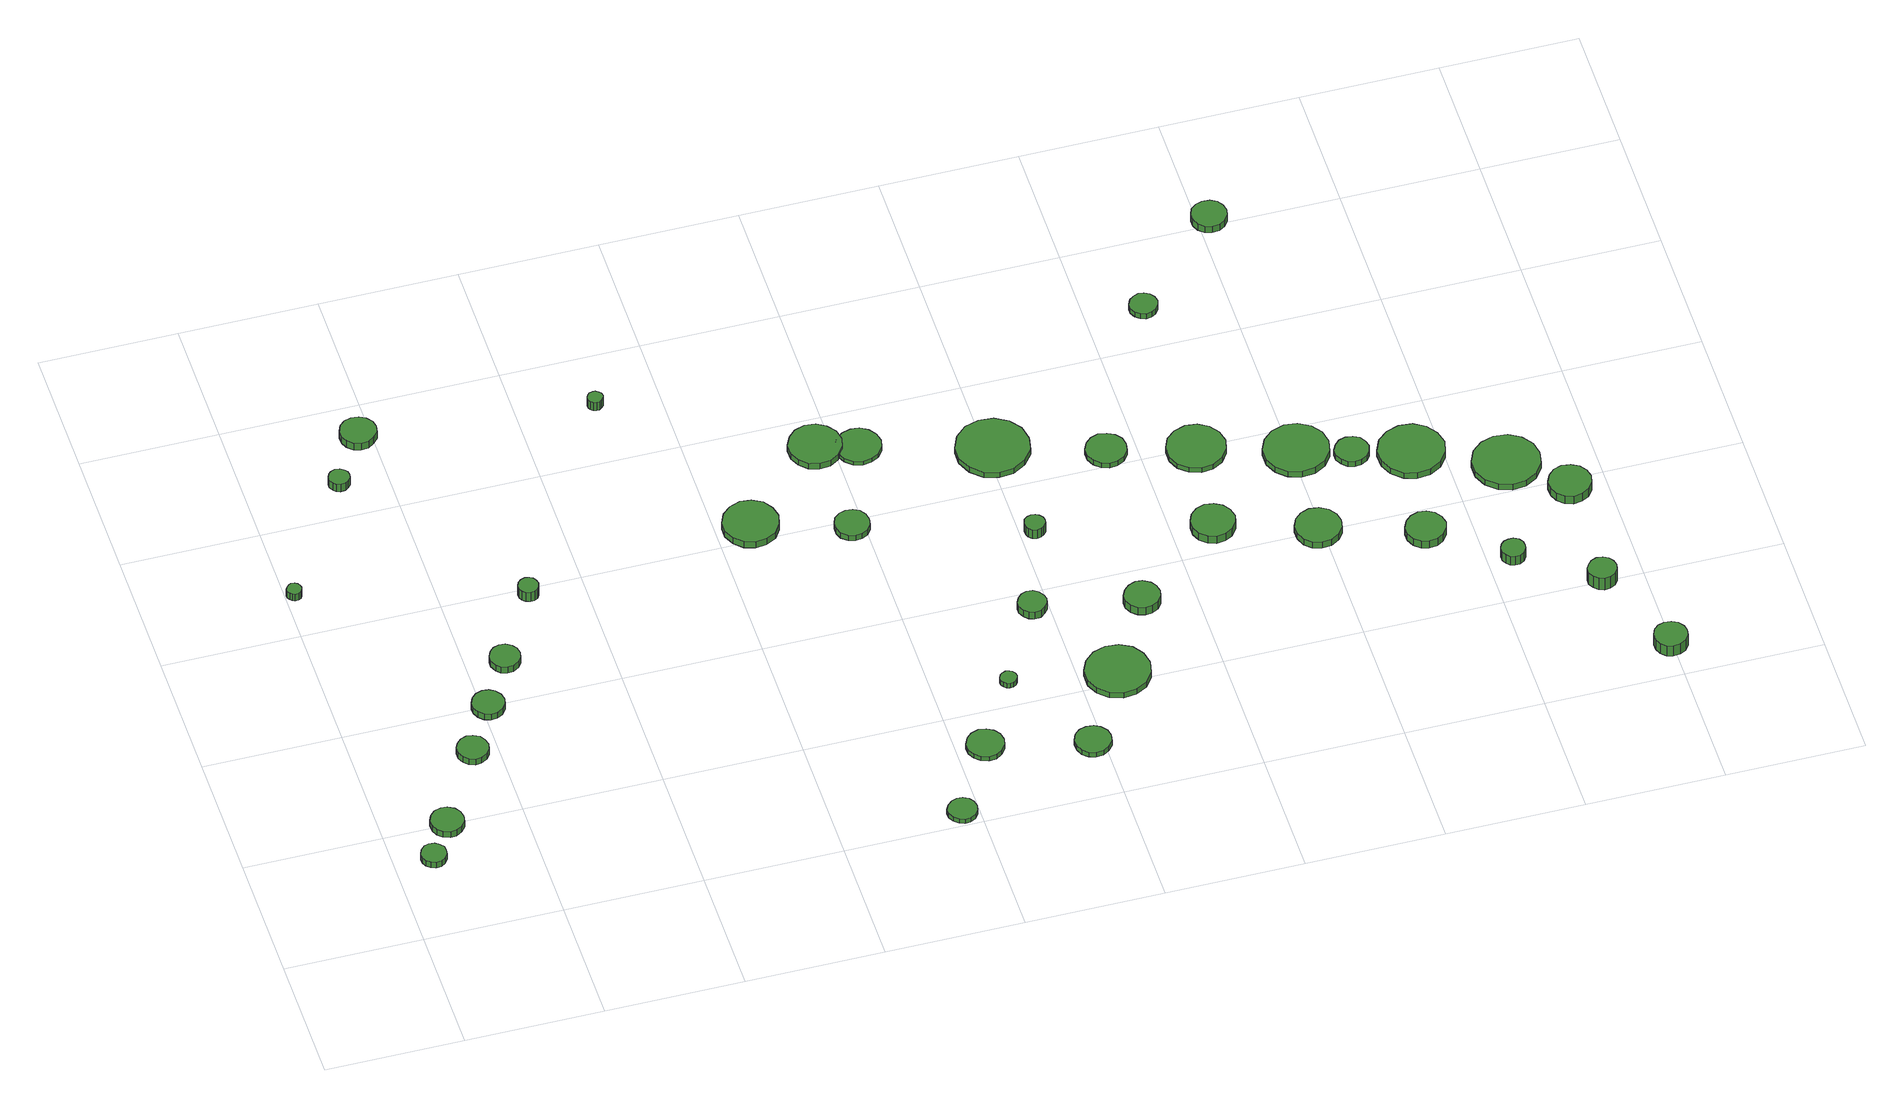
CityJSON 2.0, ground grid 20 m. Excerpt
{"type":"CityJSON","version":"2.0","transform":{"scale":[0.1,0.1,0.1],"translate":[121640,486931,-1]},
"CityObjects":{
"tree1":{"type":"SolitaryVegetationObject","attributes":{"function":"something"},"geometry":[{"type":"MultiSurface","lod":"1","boundaries":[[[0,1,2,3,4,5,6,7,8,9,10,11,12,13,14]],[[15,16,17,18,19,20,21,22,23,24,25,26,27,28,29]],[[0,29,28,1]],[[1,28,27,2]],[[2,27,26,3]],[[3,26,25,4]],[[4,25,24,5]],[[5,24,23,6]],[[6,23,22,7]],[[7,22,21,8]],[[8,21,20,9]],[[9,20,19,10]],[[10,19,18,11]],[[11,18,17,12]],[[12,17,16,13]],[[13,16,15,14]],[[14,15,29,0]]]}]},
"tree2":{"type":"SolitaryVegetationObject","attributes":{"function":"something"},"geometry":[{"type":"MultiSurface","lod":"1","boundaries":[[[30,31,32,33,34,35,36,37,38,39,40,41,42,43,44]],[[45,46,47,48,49,50,51,52,53,54,55,56,57,58,59]],[[30,59,58,31]],[[31,58,57,32]],[[32,57,56,33]],[[33,56,55,34]],[[34,55,54,35]],[[35,54,53,36]],[[36,53,52,37]],[[37,52,51,38]],[[38,51,50,39]],[[39,50,49,40]],[[40,49,48,41]],[[41,48,47,42]],[[42,47,46,43]],[[43,46,45,44]],[[44,45,59,30]]]}]},
"tree3":{"type":"SolitaryVegetationObject","attributes":{"function":"something"},"geometry":[{"type":"MultiSurface","lod":"1","boundaries":[[[60,61,62,63,64,65,66,67,68,69,70,71,72,73,74]],[[75,76,77,78,79,80,81,82,83,84,85,86,87,88,89]],[[60,89,88,61]],[[61,88,87,62]],[[62,87,86,63]],[[63,86,85,64]],[[64,85,84,65]],[[65,84,83,66]],[[66,83,82,67]],[[67,82,81,68]],[[68,81,80,69]],[[69,80,79,70]],[[70,79,78,71]],[[71,78,77,72]],[[72,77,76,73]],[[73,76,75,74]],[[74,75,89,60]]]}]},
"tree4":{"type":"SolitaryVegetationObject","attributes":{"function":"something"},"geometry":[{"type":"MultiSurface","lod":"1","boundaries":[[[90,91,92,93,94,95,96,97,98,99,100,101,102,103,104]],[[105,106,107,108,109,110,111,112,113,114,115,116,117,118,119]],[[90,119,118,91]],[[91,118,117,92]],[[92,117,116,93]],[[93,116,115,94]],[[94,115,114,95]],[[95,114,113,96]],[[96,113,112,97]],[[97,112,111,98]],[[98,111,110,99]],[[99,110,109,100]],[[100,109,108,101]],[[101,108,107,102]],[[102,107,106,103]],[[103,106,105,104]],[[104,105,119,90]]]}]},
"tree5":{"type":"SolitaryVegetationObject","attributes":{"function":"something"},"geometry":[{"type":"MultiSurface","lod":"1","boundaries":[[[120,121,122,123,124,125,126,127,128,129,130,131,132,133,134]],[[135,136,137,138,139,140,141,142,143,144,145,146,147,148,149]],[[120,149,148,121]],[[121,148,147,122]],[[122,147,146,123]],[[123,146,145,124]],[[124,145,144,125]],[[125,144,143,126]],[[126,143,142,127]],[[127,142,141,128]],[[128,141,140,129]],[[129,140,139,130]],[[130,139,138,131]],[[131,138,137,132]],[[132,137,136,133]],[[133,136,135,134]],[[134,135,149,120]]]}]},
"tree6":{"type":"SolitaryVegetationObject","attributes":{"function":"something"},"geometry":[{"type":"MultiSurface","lod":"1","boundaries":[[[150,151,152,153,154,155,156,157,158,159,160,161,162,163,164]],[[165,166,167,168,169,170,171,172,173,174,175,176,177,178,179]],[[150,179,178,151]],[[151,178,177,152]],[[152,177,176,153]],[[153,176,175,154]],[[154,175,174,155]],[[155,174,173,156]],[[156,173,172,157]],[[157,172,171,158]],[[158,171,170,159]],[[159,170,169,160]],[[160,169,168,161]],[[161,168,167,162]],[[162,167,166,163]],[[163,166,165,164]],[[164,165,179,150]]]}]},
"tree7":{"type":"SolitaryVegetationObject","attributes":{"function":"something"},"geometry":[{"type":"MultiSurface","lod":"1","boundaries":[[[180,181,182,183,184,185,186,187,188,189,190,191,192,193,194]],[[195,196,197,198,199,200,201,202,203,204,205,206,207,208,209]],[[180,209,208,181]],[[181,208,207,182]],[[182,207,206,183]],[[183,206,205,184]],[[184,205,204,185]],[[185,204,203,186]],[[186,203,202,187]],[[187,202,201,188]],[[188,201,200,189]],[[189,200,199,190]],[[190,199,198,191]],[[191,198,197,192]],[[192,197,196,193]],[[193,196,195,194]],[[194,195,209,180]]]}]},
"tree8":{"type":"SolitaryVegetationObject","attributes":{"function":"something"},"geometry":[{"type":"MultiSurface","lod":"1","boundaries":[[[210,211,212,213,214,215,216,217,218,219,220,221,222,223,224]],[[225,226,227,228,229,230,231,232,233,234,235,236,237,238,239]],[[210,239,238,211]],[[211,238,237,212]],[[212,237,236,213]],[[213,236,235,214]],[[214,235,234,215]],[[215,234,233,216]],[[216,233,232,217]],[[217,232,231,218]],[[218,231,230,219]],[[219,230,229,220]],[[220,229,228,221]],[[221,228,227,222]],[[222,227,226,223]],[[223,226,225,224]],[[224,225,239,210]]]}]},
"tree9":{"type":"SolitaryVegetationObject","attributes":{"function":"something"},"geometry":[{"type":"MultiSurface","lod":"1","boundaries":[[[240,241,242,243,244,245,246,247,248,249,250,251,252,253,254]],[[255,256,257,258,259,260,261,262,263,264,265,266,267,268,269]],[[240,269,268,241]],[[241,268,267,242]],[[242,267,266,243]],[[243,266,265,244]],[[244,265,264,245]],[[245,264,263,246]],[[246,263,262,247]],[[247,262,261,248]],[[248,261,260,249]],[[249,260,259,250]],[[250,259,258,251]],[[251,258,257,252]],[[252,257,256,253]],[[253,256,255,254]],[[254,255,269,240]]]}]},
"tree10":{"type":"SolitaryVegetationObject","attributes":{"function":"something"},"geometry":[{"type":"MultiSurface","lod":"1","boundaries":[[[270,271,272,273,274,275,276,277,278,279,280,281,282,283,284]],[[285,286,287,288,289,290,291,292,293,294,295,296,297,298,299]],[[270,299,298,271]],[[271,298,297,272]],[[272,297,296,273]],[[273,296,295,274]],[[274,295,294,275]],[[275,294,293,276]],[[276,293,292,277]],[[277,292,291,278]],[[278,291,290,279]],[[279,290,289,280]],[[280,289,288,281]],[[281,288,287,282]],[[282,287,286,283]],[[283,286,285,284]],[[284,285,299,270]]]}]},
"tree11":{"type":"SolitaryVegetationObject","attributes":{"function":"something"},"geometry":[{"type":"MultiSurface","lod":"1","boundaries":[[[300,301,302,303,304,305,306,307,308,309,310,311,312,313,314]],[[315,316,317,318,319,320,321,322,323,324,325,326,327,328,329]],[[300,329,328,301]],[[301,328,327,302]],[[302,327,326,303]],[[303,326,325,304]],[[304,325,324,305]],[[305,324,323,306]],[[306,323,322,307]],[[307,322,321,308]],[[308,321,320,309]],[[309,320,319,310]],[[310,319,318,311]],[[311,318,317,312]],[[312,317,316,313]],[[313,316,315,314]],[[314,315,329,300]]]}]},
"tree12":{"type":"SolitaryVegetationObject","attributes":{"function":"something"},"geometry":[{"type":"MultiSurface","lod":"1","boundaries":[[[330,331,332,333,334,335,336,337,338,339,340,341,342,343,344]],[[345,346,347,348,349,350,351,352,353,354,355,356,357,358,359]],[[330,359,358,331]],[[331,358,357,332]],[[332,357,356,333]],[[333,356,355,334]],[[334,355,354,335]],[[335,354,353,336]],[[336,353,352,337]],[[337,352,351,338]],[[338,351,350,339]],[[339,350,349,340]],[[340,349,348,341]],[[341,348,347,342]],[[342,347,346,343]],[[343,346,345,344]],[[344,345,359,330]]]}]},
"tree13":{"type":"SolitaryVegetationObject","attributes":{"function":"something"},"geometry":[{"type":"MultiSurface","lod":"1","boundaries":[[[360,361,362,363,364,365,366,367,368,369,370,371,372,373,374]],[[375,376,377,378,379,380,381,382,383,384,385,386,387,388,389]],[[360,389,388,361]],[[361,388,387,362]],[[362,387,386,363]],[[363,386,385,364]],[[364,385,384,365]],[[365,384,383,366]],[[366,383,382,367]],[[367,382,381,368]],[[368,381,380,369]],[[369,380,379,370]],[[370,379,378,371]],[[371,378,377,372]],[[372,377,376,373]],[[373,376,375,374]],[[374,375,389,360]]]}]},
"tree14":{"type":"SolitaryVegetationObject","attributes":{"function":"something"},"geometry":[{"type":"MultiSurface","lod":"1","boundaries":[[[390,391,392,393,394,395,396,397,398,399,400,401,402,403,404]],[[405,406,407,408,409,410,411,412,413,414,415,416,417,418,419]],[[390,419,418,391]],[[391,418,417,392]],[[392,417,416,393]],[[393,416,415,394]],[[394,415,414,395]],[[395,414,413,396]],[[396,413,412,397]],[[397,412,411,398]],[[398,411,410,399]],[[399,410,409,400]],[[400,409,408,401]],[[401,408,407,402]],[[402,407,406,403]],[[403,406,405,404]],[[404,405,419,390]]]}]},
"tree15":{"type":"SolitaryVegetationObject","attributes":{"function":"something"},"geometry":[{"type":"MultiSurface","lod":"1","boundaries":[[[420,421,422,423,424,425,426,427,428,429,430,431,432,433,434]],[[435,436,437,438,439,440,441,442,443,444,445,446,447,448,449]],[[420,449,448,421]],[[421,448,447,422]],[[422,447,446,423]],[[423,446,445,424]],[[424,445,444,425]],[[425,444,443,426]],[[426,443,442,427]],[[427,442,441,428]],[[428,441,440,429]],[[429,440,439,430]],[[430,439,438,431]],[[431,438,437,432]],[[432,437,436,433]],[[433,436,435,434]],[[434,435,449,420]]]}]},
"tree16":{"type":"SolitaryVegetationObject","attributes":{"function":"something"},"geometry":[{"type":"MultiSurface","lod":"1","boundaries":[[[450,451,452,453,454,455,456,457,458,459,460,461,462,463,464]],[[465,466,467,468,469,470,471,472,473,474,475,476,477,478,479]],[[450,479,478,451]],[[451,478,477,452]],[[452,477,476,453]],[[453,476,475,454]],[[454,475,474,455]],[[455,474,473,456]],[[456,473,472,457]],[[457,472,471,458]],[[458,471,470,459]],[[459,470,469,460]],[[460,469,468,461]],[[461,468,467,462]],[[462,467,466,463]],[[463,466,465,464]],[[464,465,479,450]]]}]},
"tree17":{"type":"SolitaryVegetationObject","attributes":{"function":"something"},"geometry":[{"type":"MultiSurface","lod":"1","boundaries":[[[480,481,482,483,484,485,486,487,488,489,490,491,492,493,494]],[[495,496,497,498,499,500,501,502,503,504,505,506,507,508,509]],[[480,509,508,481]],[[481,508,507,482]],[[482,507,506,483]],[[483,506,505,484]],[[484,505,504,485]],[[485,504,503,486]],[[486,503,502,487]],[[487,502,501,488]],[[488,501,500,489]],[[489,500,499,490]],[[490,499,498,491]],[[491,498,497,492]],[[492,497,496,493]],[[493,496,495,494]],[[494,495,509,480]]]}]},
"tree18":{"type":"SolitaryVegetationObject","attributes":{"function":"something"},"geometry":[{"type":"MultiSurface","lod":"1","boundaries":[[[510,511,512,513,514,515,516,517,518,519,520,521,522,523,524]],[[525,526,527,528,529,530,531,532,533,534,535,536,537,538,539]],[[510,539,538,511]],[[511,538,537,512]],[[512,537,536,513]],[[513,536,535,514]],[[514,535,534,515]],[[515,534,533,516]],[[516,533,532,517]],[[517,532,531,518]],[[518,531,530,519]],[[519,530,529,520]],[[520,529,528,521]],[[521,528,527,522]],[[522,527,526,523]],[[523,526,525,524]],[[524,525,539,510]]]}]},
"tree19":{"type":"SolitaryVegetationObject","attributes":{"function":"something"},"geometry":[{"type":"MultiSurface","lod":"1","boundaries":[[[540,541,542,543,544,545,546,547,548,549,550,551,552,553,554]],[[555,556,557,558,559,560,561,562,563,564,565,566,567,568,569]],[[540,569,568,541]],[[541,568,567,542]],[[542,567,566,543]],[[543,566,565,544]],[[544,565,564,545]],[[545,564,563,546]],[[546,563,562,547]],[[547,562,561,548]],[[548,561,560,549]],[[549,560,559,550]],[[550,559,558,551]],[[551,558,557,552]],[[552,557,556,553]],[[553,556,555,554]],[[554,555,569,540]]]}]},
"tree20":{"type":"SolitaryVegetationObject","attributes":{"function":"something"},"geometry":[{"type":"MultiSurface","lod":"1","boundaries":[[[570,571,572,573,574,575,576,577,578,579,580,581,582,583,584]],[[585,586,587,588,589,590,591,592,593,594,595,596,597,598,599]],[[570,599,598,571]],[[571,598,597,572]],[[572,597,596,573]],[[573,596,595,574]],[[574,595,594,575]],[[575,594,593,576]],[[576,593,592,577]],[[577,592,591,578]],[[578,591,590,579]],[[579,590,589,580]],[[580,589,588,581]],[[581,588,587,582]],[[582,587,586,583]],[[583,586,585,584]],[[584,585,599,570]]]}]},
"tree21":{"type":"SolitaryVegetationObject","attributes":{"function":"something"},"geometry":[{"type":"MultiSurface","lod":"1","boundaries":[[[600,601,602,603,604,605,606,607,608,609,610,611,612,613,614]],[[615,616,617,618,619,620,621,622,623,624,625,626,627,628,629]],[[600,629,628,601]],[[601,628,627,602]],[[602,627,626,603]],[[603,626,625,604]],[[604,625,624,605]],[[605,624,623,606]],[[606,623,622,607]],[[607,622,621,608]],[[608,621,620,609]],[[609,620,619,610]],[[610,619,618,611]],[[611,618,617,612]],[[612,617,616,613]],[[613,616,615,614]],[[614,615,629,600]]]}]},
"tree22":{"type":"SolitaryVegetationObject","attributes":{"function":"something"},"geometry":[{"type":"MultiSurface","lod":"1","boundaries":[[[630,631,632,633,634,635,636,637,638,639,640,641,642,643,644]],[[645,646,647,648,649,650,651,652,653,654,655,656,657,658,659]],[[630,659,658,631]],[[631,658,657,632]],[[632,657,656,633]],[[633,656,655,634]],[[634,655,654,635]],[[635,654,653,636]],[[636,653,652,637]],[[637,652,651,638]],[[638,651,650,639]],[[639,650,649,640]],[[640,649,648,641]],[[641,648,647,642]],[[642,647,646,643]],[[643,646,645,644]],[[644,645,659,630]]]}]},
"tree23":{"type":"SolitaryVegetationObject","attributes":{"function":"something"},"geometry":[{"type":"MultiSurface","lod":"1","boundaries":[[[660,661,662,663,664,665,666,667,668,669,670,671,672,673,674]],[[675,676,677,678,679,680,681,682,683,684,685,686,687,688,689]],[[660,689,688,661]],[[661,688,687,662]],[[662,687,686,663]],[[663,686,685,664]],[[664,685,684,665]],[[665,684,683,666]],[[666,683,682,667]],[[667,682,681,668]],[[668,681,680,669]],[[669,680,679,670]],[[670,679,678,671]],[[671,678,677,672]],[[672,677,676,673]],[[673,676,675,674]],[[674,675,689,660]]]}]},
"tree24":{"type":"SolitaryVegetationObject","attributes":{"function":"something"},"geometry":[{"type":"MultiSurface","lod":"1","boundaries":[[[690,691,692,693,694,695,696,697,698,699,700,701,702,703,704]],[[705,706,707,708,709,710,711,712,713,714,715,716,717,718,719]],[[690,719,718,691]],[[691,718,717,692]],[[692,717,716,693]],[[693,716,715,694]],[[694,715,714,695]],[[695,714,713,696]],[[696,713,712,697]],[[697,712,711,698]],[[698,711,710,699]],[[699,710,709,700]],[[700,709,708,701]],[[701,708,707,702]],[[702,707,706,703]],[[703,706,705,704]],[[704,705,719,690]]]}]},
"tree25":{"type":"SolitaryVegetationObject","attributes":{"function":"something"},"geometry":[{"type":"MultiSurface","lod":"1","boundaries":[[[720,721,722,723,724,725,726,727,728,729,730,731,732,733,734]],[[735,736,737,738,739,740,741,742,743,744,745,746,747,748,749]],[[720,749,748,721]],[[721,748,747,722]],[[722,747,746,723]],[[723,746,745,724]],[[724,745,744,725]],[[725,744,743,726]],[[726,743,742,727]],[[727,742,741,728]],[[728,741,740,729]],[[729,740,739,730]],[[730,739,738,731]],[[731,738,737,732]],[[732,737,736,733]],[[733,736,735,734]],[[734,735,749,720]]]}]},
"tree26":{"type":"SolitaryVegetationObject","attributes":{"function":"something"},"geometry":[{"type":"MultiSurface","lod":"1","boundaries":[[[750,751,752,753,754,755,756,757,758,759,760,761,762,763,764]],[[765,766,767,768,769,770,771,772,773,774,775,776,777,778,779]],[[750,779,778,751]],[[751,778,777,752]],[[752,777,776,753]],[[753,776,775,754]],[[754,775,774,755]],[[755,774,773,756]],[[756,773,772,757]],[[757,772,771,758]],[[758,771,770,759]],[[759,770,769,760]],[[760,769,768,761]],[[761,768,767,762]],[[762,767,766,763]],[[763,766,765,764]],[[764,765,779,750]]]}]},
"tree27":{"type":"SolitaryVegetationObject","attributes":{"function":"something"},"geometry":[{"type":"MultiSurface","lod":"1","boundaries":[[[780,781,782,783,784,785,786,787,788,789,790,791,792,793,794]],[[795,796,797,798,799,800,801,802,803,804,805,806,807,808,809]],[[780,809,808,781]],[[781,808,807,782]],[[782,807,806,783]],[[783,806,805,784]],[[784,805,804,785]],[[785,804,803,786]],[[786,803,802,787]],[[787,802,801,788]],[[788,801,800,789]],[[789,800,799,790]],[[790,799,798,791]],[[791,798,797,792]],[[792,797,796,793]],[[793,796,795,794]],[[794,795,809,780]]]}]},
"tree28":{"type":"SolitaryVegetationObject","attributes":{"function":"something"},"geometry":[{"type":"MultiSurface","lod":"1","boundaries":[[[810,811,812,813,814,815,816,817,818,819,820,821,822,823,824]],[[825,826,827,828,829,830,831,832,833,834,835,836,837,838,839]],[[810,839,838,811]],[[811,838,837,812]],[[812,837,836,813]],[[813,836,835,814]],[[814,835,834,815]],[[815,834,833,816]],[[816,833,832,817]],[[817,832,831,818]],[[818,831,830,819]],[[819,830,829,820]],[[820,829,828,821]],[[821,828,827,822]],[[822,827,826,823]],[[823,826,825,824]],[[824,825,839,810]]]}]},
"tree29":{"type":"SolitaryVegetationObject","attributes":{"function":"something"},"geometry":[{"type":"MultiSurface","lod":"1","boundaries":[[[840,841,842,843,844,845,846,847,848,849,850,851,852,853,854]],[[855,856,857,858,859,860,861,862,863,864,865,866,867,868,869]],[[840,869,868,841]],[[841,868,867,842]],[[842,867,866,843]],[[843,866,865,844]],[[844,865,864,845]],[[845,864,863,846]],[[846,863,862,847]],[[847,862,861,848]],[[848,861,860,849]],[[849,860,859,850]],[[850,859,858,851]],[[851,858,857,852]],[[852,857,856,853]],[[853,856,855,854]],[[854,855,869,840]]]}]},
"tree30":{"type":"SolitaryVegetationObject","attributes":{"function":"something"},"geometry":[{"type":"MultiSurface","lod":"1","boundaries":[[[870,871,872,873,874,875,876,877,878,879,880,881,882,883,884]],[[885,886,887,888,889,890,891,892,893,894,895,896,897,898,899]],[[870,899,898,871]],[[871,898,897,872]],[[872,897,896,873]],[[873,896,895,874]],[[874,895,894,875]],[[875,894,893,876]],[[876,893,892,877]],[[877,892,891,878]],[[878,891,890,879]],[[879,890,889,880]],[[880,889,888,881]],[[881,888,887,882]],[[882,887,886,883]],[[883,886,885,884]],[[884,885,899,870]]]}]},
"tree31":{"type":"SolitaryVegetationObject","attributes":{"function":"something"},"geometry":[{"type":"MultiSurface","lod":"1","boundaries":[[[900,901,902,903,904,905,906,907,908,909,910,911,912,913,914]],[[915,916,917,918,919,920,921,922,923,924,925,926,927,928,929]],[[900,929,928,901]],[[901,928,927,902]],[[902,927,926,903]],[[903,926,925,904]],[[904,925,924,905]],[[905,924,923,906]],[[906,923,922,907]],[[907,922,921,908]],[[908,921,920,909]],[[909,920,919,910]],[[910,919,918,911]],[[911,918,917,912]],[[912,917,916,913]],[[913,916,915,914]],[[914,915,929,900]]]}]},
"tree32":{"type":"SolitaryVegetationObject","attributes":{"function":"something"},"geometry":[{"type":"MultiSurface","lod":"1","boundaries":[[[930,931,932,933,934,935,936,937,938,939,940,941,942,943,944]],[[945,946,947,948,949,950,951,952,953,954,955,956,957,958,959]],[[930,959,958,931]],[[931,958,957,932]],[[932,957,956,933]],[[933,956,955,934]],[[934,955,954,935]],[[935,954,953,936]],[[936,953,952,937]],[[937,952,951,938]],[[938,951,950,939]],[[939,950,949,940]],[[940,949,948,941]],[[941,948,947,942]],[[942,947,946,943]],[[943,946,945,944]],[[944,945,959,930]]]}]},
"tree33":{"type":"SolitaryVegetationObject","attributes":{"function":"something"},"geometry":[{"type":"MultiSurface","lod":"1","boundaries":[[[960,961,962,963,964,965,966,967,968,969,970,971,972,973,974]],[[975,976,977,978,979,980,981,982,983,984,985,986,987,988,989]],[[960,989,988,961]],[[961,988,987,962]],[[962,987,986,963]],[[963,986,985,964]],[[964,985,984,965]],[[965,984,983,966]],[[966,983,982,967]],[[967,982,981,968]],[[968,981,980,969]],[[969,980,979,970]],[[970,979,978,971]],[[971,978,977,972]],[[972,977,976,973]],[[973,976,975,974]],[[974,975,989,960]]]}]},
"tree34":{"type":"SolitaryVegetationObject","attributes":{"function":"something"},"geometry":[{"type":"MultiSurface","lod":"1","boundaries":[[[990,991,992,993,994,995,996,997,998,999,1000,1001,1002,1003,1004]],[[1005,1006,1007,1008,1009,1010,1011,1012,1013,1014,1015,1016,1017,1018,1019]],[[990,1019,1018,991]],[[991,1018,1017,992]],[[992,1017,1016,993]],[[993,1016,1015,994]],[[994,1015,1014,995]],[[995,1014,1013,996]],[[996,1013,1012,997]],[[997,1012,1011,998]],[[998,1011,1010,999]],[[999,1010,1009,1000]],[[1000,1009,1008,1001]],[[1001,1008,1007,1002]],[[1002,1007,1006,1003]],[[1003,1006,1005,1004]],[[1004,1005,1019,990]]]}]},
"tree35":{"type":"SolitaryVegetationObject","attributes":{"function":"something"},"geometry":[{"type":"MultiSurface","lod":"1","boundaries":[[[1020,1021,1022,1023,1024,1025,1026,1027,1028,1029,1030,1031,1032,1033,1034]],[[1035,1036,1037,1038,1039,1040,1041,1042,1043,1044,1045,1046,1047,1048,1049]],[[1020,1049,1048,1021]],[[1021,1048,1047,1022]],[[1022,1047,1046,1023]],[[1023,1046,1045,1024]],[[1024,1045,1044,1025]],[[1025,1044,1043,1026]],[[1026,1043,1042,1027]],[[1027,1042,1041,1028]],[[1028,1041,1040,1029]],[[1029,1040,1039,1030]],[[1030,1039,1038,1031]],[[1031,1038,1037,1032]],[[1032,1037,1036,1033]],[[1033,1036,1035,1034]],[[1034,1035,1049,1020]]]}]},
"tree36":{"type":"SolitaryVegetationObject","attributes":{"function":"something"},"geometry":[{"type":"MultiSurface","lod":"1","boundaries":[[[1050,1051,1052,1053,1054,1055,1056,1057,1058,1059,1060,1061,1062,1063,1064]],[[1065,1066,1067,1068,1069,1070,1071,1072,1073,1074,1075,1076,1077,1078,1079]],[[1050,1079,1078,1051]],[[1051,1078,1077,1052]],[[1052,1077,1076,1053]],[[1053,1076,1075,1054]],[[1054,1075,1074,1055]],[[1055,1074,1073,1056]],[[1056,1073,1072,1057]],[[1057,1072,1071,1058]],[[1058,1071,1070,1059]],[[1059,1070,1069,1060]],[[1060,1069,1068,1061]],[[1061,1068,1067,1062]],[[1062,1067,1066,1063]],[[1063,1066,1065,1064]],[[1064,1065,1079,1050]]]}]},
"tree37":{"type":"SolitaryVegetationObject","attributes":{"function":"something"},"geometry":[{"type":"MultiSurface","lod":"1","boundaries":[[[1080,1081,1082,1083,1084,1085,1086,1087,1088,1089,1090,1091,1092,1093,1094]],[[1095,1096,1097,1098,1099,1100,1101,1102,1103,1104,1105,1106,1107,1108,1109]],[[1080,1109,1108,1081]],[[1081,1108,1107,1082]],[[1082,1107,1106,1083]],[[1083,1106,1105,1084]],[[1084,1105,1104,1085]],[[1085,1104,1103,1086]],[[1086,1103,1102,1087]],[[1087,1102,1101,1088]],[[1088,1101,1100,1089]],[[1089,1100,1099,1090]],[[1090,1099,1098,1091]],[[1091,1098,1097,1092]],[[1092,1097,1096,1093]],[[1093,1096,1095,1094]],[[1094,1095,1109,1080]]]}]},
"tree38":{"type":"SolitaryVegetationObject","attributes":{"function":"something"},"geometry":[{"type":"MultiSurface","lod":"1","boundaries":[[[1110,1111,1112,1113,1114,1115,1116,1117,1118,1119,1120,1121,1122,1123,1124]],[[1125,1126,1127,1128,1129,1130,1131,1132,1133,1134,1135,1136,1137,1138,1139]],[[1110,1139,1138,1111]],[[1111,1138,1137,1112]],[[1112,1137,1136,1113]],[[1113,1136,1135,1114]],[[1114,1135,1134,1115]],[[1115,1134,1133,1116]],[[1116,1133,1132,1117]],[[1117,1132,1131,1118]],[[1118,1131,1130,1119]],[[1119,1130,1129,1120]],[[1120,1129,1128,1121]],[[1121,1128,1127,1122]],[[1122,1127,1126,1123]],[[1123,1126,1125,1124]],[[1124,1125,1139,1110]]]}]},
"tree39":{"type":"SolitaryVegetationObject","attributes":{"function":"something"}},
"tree40":{"type":"SolitaryVegetationObject","attributes":{"function":"something"}},
"tree41":{"type":"SolitaryVegetationObject","attributes":{"function":"something"}}
},
"vertices":[
[74,143,17],[73,150,17],[68,156,17],[62,160,17],[54,161,17],[47,159,17],[41,153,17],[38,146,17],[38,139,17],[41,132,17],[47,127,17],[54,124,17],[62,125,17],[68,129,17],[73,135,17],[73,135,6],[68,129,6],[62,125,6],[54,124,6],[47,127,6],[41,132,6],[38,139,6],[38,146,6],[41,153,6],[47,159,6],[54,161,6],[62,160,6],[68,156,6],[73,150,6],[74,143,6],
[115,198,17],[113,208,17],[107,216,17],[98,221,17],[89,222,17],[79,219,17],[72,212,17],[68,203,17],[68,193,17],[72,184,17],[79,178,17],[89,174,17],[98,175,17],[107,180,17],[113,188,17],[113,188,6],[107,180,6],[98,175,6],[89,174,6],[79,178,6],[72,184,6],[68,193,6],[68,203,6],[72,212,6],[79,219,6],[89,222,6],[98,221,6],[107,216,6],[113,208,6],[115,198,6],
[23,676,19],[22,680,19],[20,684,19],[16,686,19],[11,687,19],[7,685,19],[4,682,19],[2,678,19],[2,674,19],[4,670,19],[7,667,19],[11,665,19],[16,666,19],[20,668,19],[22,672,19],[22,672,6],[20,668,6],[16,666,6],[11,665,6],[7,667,6],[4,670,6],[2,674,6],[2,678,6],[4,682,6],[7,685,6],[11,687,6],[16,686,6],[20,684,6],[22,680,6],[23,676,6],
[186,320,17],[184,329,17],[179,337,17],[170,342,17],[161,343,17],[152,340,17],[145,333,17],[141,325,17],[141,315,17],[145,307,17],[152,300,17],[161,297,17],[170,298,17],[179,303,17],[184,311,17],[184,311,6],[179,303,6],[170,298,6],[161,297,6],[152,300,6],[145,307,6],[141,315,6],[141,325,6],[145,333,6],[152,340,6],[161,343,6],[170,342,6],[179,337,6],[184,329,6],[186,320,6],
[231,396,17],[229,406,17],[223,414,17],[215,419,17],[205,420,17],[196,417,17],[189,410,17],[185,401,17],[185,392,17],[189,383,17],[196,376,17],[205,373,17],[215,374,17],[223,379,17],[229,387,17],[229,387,6],[223,379,6],[215,374,6],[205,373,6],[196,376,6],[189,383,6],[185,392,6],[185,401,6],[189,410,6],[196,417,6],[205,420,6],[215,419,6],[223,414,6],[229,406,6],[231,396,6],
[146,862,20],[145,868,20],[141,873,20],[136,876,20],[129,877,20],[123,875,20],[119,871,20],[116,865,20],[116,859,20],[119,853,20],[123,849,20],[129,847,20],[136,848,20],[141,851,20],[145,856,20],[145,856,6],[141,851,6],[136,848,6],[129,847,6],[123,849,6],[119,853,6],[116,859,6],[116,865,6],[119,871,6],[123,875,6],[129,877,6],[136,876,6],[141,873,6],[145,868,6],[146,862,6],
[276,474,18],[274,483,18],[269,490,18],[261,495,18],[252,496,18],[243,493,18],[237,487,18],[233,479,18],[233,470,18],[237,461,18],[243,455,18],[252,452,18],[261,453,18],[269,458,18],[274,465,18],[274,465,6],[269,458,6],[261,453,6],[252,452,6],[243,455,6],[237,461,6],[233,470,6],[233,479,6],[237,487,6],[243,493,6],[252,496,6],[261,495,6],[269,490,6],[274,483,6],[276,474,6],
[207,941,19],[205,951,19],[198,960,19],[189,965,19],[178,966,19],[168,963,19],[160,956,19],[156,946,19],[156,935,19],[160,926,19],[168,918,19],[178,915,19],[189,916,19],[198,922,19],[205,930,19],[205,930,6],[198,922,6],[189,916,6],[178,915,6],[168,918,6],[160,926,6],[156,935,6],[156,946,6],[160,956,6],[168,963,6],[178,966,6],[189,965,6],[198,960,6],[205,951,6],[207,941,6],
[336,588,24],[334,594,24],[331,599,24],[326,602,24],[320,603,24],[314,601,24],[309,597,24],[307,591,24],[307,585,24],[309,580,24],[314,576,24],[320,574,24],[326,574,24],[331,577,24],[334,582,24],[334,582,6],[331,577,6],[326,574,6],[320,574,6],[314,576,6],[309,580,6],[307,585,6],[307,591,6],[309,597,6],[314,601,6],[320,603,6],[326,602,6],[331,599,6],[334,594,6],[336,588,6],
[796,21,16],[794,30,16],[789,37,16],[781,41,16],[773,42,16],[765,39,16],[758,33,16],[754,25,16],[754,17,16],[758,9,16],[765,3,16],[773,0,16],[781,1,16],[789,5,16],[794,12,16],[794,12,8],[789,5,8],[781,1,8],[773,0,8],[765,3,8],[758,9,8],[754,17,8],[754,25,8],[758,33,8],[765,39,8],[773,42,8],[781,41,8],[789,37,8],[794,30,8],[796,21,8],
[521,907,22],[520,912,22],[517,915,22],[513,918,22],[509,918,22],[504,917,22],[501,914,22],[499,910,22],[499,905,22],[501,901,22],[504,898,22],[509,897,22],[513,897,22],[517,899,22],[520,903,22],[520,903,6],[517,899,6],[513,897,6],[509,897,6],[504,898,6],[501,901,6],[499,905,6],[499,910,6],[501,914,6],[504,917,6],[509,918,6],[513,918,6],[517,915,6],[520,912,6],[521,907,6],
[689,625,18],[685,641,18],[676,655,18],[661,663,18],[645,665,18],[629,659,18],[617,648,18],[610,633,18],[610,617,18],[617,602,18],[629,590,18],[645,585,18],[661,587,18],[676,595,18],[685,609,18],[685,609,6],[676,595,6],[661,587,6],[645,585,6],[629,590,6],[617,602,6],[610,617,6],[610,633,6],[617,648,6],[629,659,6],[645,665,6],[661,663,6],[676,655,6],[685,641,6],[689,625,6],
[867,133,15],[865,144,15],[858,153,15],[849,158,15],[838,160,15],[827,156,15],[819,149,15],[814,138,15],[814,127,15],[819,117,15],[827,110,15],[838,106,15],[849,107,15],[858,113,15],[865,122,15],[865,122,7],[858,113,7],[849,107,7],[838,106,7],[827,110,7],[819,117,7],[814,127,7],[814,138,7],[819,149,7],[827,156,7],[838,160,7],[849,158,7],[858,153,7],[865,144,7],[867,133,7],
[807,585,16],[805,595,16],[799,604,16],[790,609,16],[780,610,16],[770,607,16],[762,600,16],[758,590,16],[758,580,16],[762,570,16],[770,563,16],[780,560,16],[790,561,16],[799,566,16],[805,575,16],[805,575,6],[799,566,6],[790,561,6],[780,560,6],[770,563,6],[762,570,6],[758,580,6],[758,590,6],[762,600,6],[770,607,6],[780,610,6],[790,609,6],[799,604,6],[805,595,6],[807,585,6],
[918,244,15],[917,249,15],[914,253,15],[910,255,15],[905,256,15],[900,254,15],[896,251,15],[894,246,15],[894,241,15],[896,237,15],[900,233,15],[905,232,15],[910,232,15],[914,235,15],[917,239,15],[917,239,6],[914,235,6],[910,232,6],[905,232,6],[900,233,6],[896,237,6],[894,241,6],[894,246,6],[896,251,6],[900,254,6],[905,256,6],[910,255,6],[914,253,6],[917,249,6],[918,244,6],
[813,742,17],[810,757,17],[800,770,17],[787,778,17],[771,780,17],[756,775,17],[745,764,17],[738,750,17],[738,734,17],[745,720,17],[756,709,17],[771,704,17],[787,706,17],[800,714,17],[810,727,17],[810,727,6],[800,714,6],[787,706,6],[771,704,6],[756,709,6],[745,720,6],[738,734,6],[738,750,6],[745,764,6],[756,775,6],[771,780,6],[787,778,6],[800,770,6],[810,757,6],[813,742,6],
[1010,99,15],[1008,109,15],[1001,118,15],[992,123,15],[981,124,15],[971,121,15],[963,114,15],[959,104,15],[959,93,15],[963,83,15],[971,76,15],[981,73,15],[992,74,15],[1001,79,15],[1008,88,15],[1008,88,6],[1001,79,6],[992,74,6],[981,73,6],[971,76,6],[963,83,6],[959,93,6],[959,104,6],[963,114,6],[971,121,6],[981,124,6],[992,123,6],[1001,118,6],[1008,109,6],[1010,99,6],
[865,726,14],[862,739,14],[854,750,14],[843,757,14],[830,758,14],[817,754,14],[807,745,14],[801,733,14],[801,719,14],[807,707,14],[817,698,14],[830,694,14],[843,696,14],[854,702,14],[862,713,14],[862,713,7],[854,702,7],[843,696,7],[830,694,7],[817,698,7],[807,707,7],[801,719,7],[801,733,7],[807,745,7],[817,754,7],[830,758,7],[843,757,7],[854,750,7],[862,739,7],[865,726,7],
[997,369,19],[995,377,19],[990,384,19],[983,389,19],[974,390,19],[966,387,19],[960,381,19],[956,373,19],[956,365,19],[960,357,19],[966,351,19],[974,348,19],[983,349,19],[990,354,19],[995,361,19],[995,361,6],[990,354,6],[983,349,6],[974,348,6],[966,351,6],[960,357,6],[956,365,6],[956,373,6],[960,381,6],[966,387,6],[974,390,6],[983,389,6],[990,384,6],[995,377,6],[997,369,6],
[1100,216,16],[1096,235,16],[1085,251,16],[1068,260,16],[1049,262,16],[1030,256,16],[1016,243,16],[1008,226,16],[1008,206,16],[1016,189,16],[1030,176,16],[1049,170,16],[1068,172,16],[1085,181,16],[1096,197,16],[1096,197,6],[1085,181,6],[1068,172,6],[1049,170,6],[1030,176,6],[1016,189,6],[1008,206,6],[1008,226,6],[1016,243,6],[1030,256,6],[1049,262,6],[1068,260,6],[1085,251,6],[1096,235,6],[1100,216,6],
[1036,510,22],[1035,516,22],[1031,521,22],[1026,524,22],[1020,525,22],[1014,523,22],[1009,519,22],[1007,513,22],[1007,507,22],[1009,501,22],[1014,497,22],[1020,495,22],[1026,496,22],[1031,499,22],[1035,504,22],[1035,504,5],[1031,499,5],[1026,496,5],[1020,495,5],[1014,497,5],[1009,501,5],[1007,507,5],[1007,513,5],[1009,519,5],[1014,523,5],[1020,525,5],[1026,524,5],[1031,521,5],[1035,516,5],[1036,510,5],
[1060,671,16],[1056,693,16],[1043,710,16],[1024,721,16],[1003,723,16],[982,717,16],[966,702,16],[957,682,16],[957,661,16],[966,641,16],[982,626,16],[1003,620,16],[1024,622,16],[1043,633,16],[1056,650,16],[1056,650,6],[1043,633,6],[1024,622,6],[1003,620,6],[982,626,6],[966,641,6],[957,661,6],[957,682,6],[966,702,6],[982,717,6],[1003,723,6],[1024,721,6],[1043,710,6],[1056,693,6],[1060,671,6],
[1150,339,20],[1148,350,20],[1142,358,20],[1132,364,20],[1122,365,20],[1112,361,20],[1104,354,20],[1099,344,20],[1099,334,20],[1104,324,20],[1112,317,20],[1122,314,20],[1132,315,20],[1142,320,20],[1148,329,20],[1148,329,5],[1142,320,5],[1132,315,5],[1122,314,5],[1112,317,5],[1104,324,5],[1099,334,5],[1099,344,5],[1104,354,5],[1112,361,5],[1122,365,5],[1132,364,5],[1142,358,5],[1148,350,5],[1150,339,5],
[1185,625,14],[1183,637,14],[1176,646,14],[1165,652,14],[1153,654,14],[1142,650,14],[1133,642,14],[1128,631,14],[1128,619,14],[1133,608,14],[1142,600,14],[1153,596,14],[1165,597,14],[1176,603,14],[1183,613,14],[1183,613,5],[1176,603,5],[1165,597,5],[1153,596,5],[1142,600,5],[1133,608,5],[1128,619,5],[1128,631,5],[1133,642,5],[1142,650,5],[1153,654,5],[1165,652,5],[1176,646,5],[1183,637,5],[1185,625,5],
[1289,448,19],[1286,461,19],[1278,472,19],[1267,478,19],[1254,480,19],[1242,476,19],[1232,467,19],[1227,455,19],[1227,442,19],[1232,430,19],[1242,421,19],[1254,417,19],[1267,419,19],[1278,425,19],[1286,436,19],[1286,436,5],[1278,425,5],[1267,419,5],[1254,417,5],[1242,421,5],[1232,430,5],[1227,442,5],[1227,455,5],[1232,467,5],[1242,476,5],[1254,480,5],[1267,478,5],[1278,472,5],[1286,461,5],[1289,448,5],
[1318,594,14],[1314,611,14],[1304,625,14],[1289,634,14],[1272,636,14],[1255,630,14],[1242,619,14],[1235,603,14],[1235,585,14],[1242,569,14],[1255,558,14],[1272,552,14],[1289,554,14],[1304,563,14],[1314,577,14],[1314,577,5],[1304,563,5],[1289,554,5],[1272,552,5],[1255,558,5],[1242,569,5],[1235,585,5],[1235,603,5],[1242,619,5],[1255,630,5],[1272,636,5],[1289,634,5],[1304,625,5],[1314,611,5],[1318,594,5],
[1427,401,17],[1424,414,17],[1416,425,17],[1404,432,17],[1390,434,17],[1377,429,17],[1367,420,17],[1362,408,17],[1362,394,17],[1367,381,17],[1377,372,17],[1390,368,17],[1404,369,17],[1416,376,17],[1424,387,17],[1424,387,5],[1416,376,5],[1404,369,5],[1390,368,5],[1377,372,5],[1367,381,5],[1362,394,5],[1362,408,5],[1367,420,5],[1377,429,5],[1390,434,5],[1404,432,5],[1416,425,5],[1424,414,5],[1427,401,5],
[1302,871,18],[1300,879,18],[1295,886,18],[1288,890,18],[1280,891,18],[1272,888,18],[1266,883,18],[1262,875,18],[1262,867,18],[1266,859,18],[1272,854,18],[1280,851,18],[1288,852,18],[1295,856,18],[1300,863,18],[1300,863,8],[1295,856,8],[1288,852,8],[1280,851,8],[1272,854,8],[1266,859,8],[1262,867,8],[1262,875,8],[1266,883,8],[1272,888,8],[1280,891,8],[1288,890,8],[1295,886,8],[1300,879,8],[1302,871,8],
[1453,552,15],[1449,571,15],[1438,586,15],[1421,596,15],[1402,598,15],[1383,592,15],[1369,579,15],[1361,562,15],[1361,542,15],[1369,525,15],[1383,512,15],[1402,506,15],[1421,508,15],[1438,517,15],[1449,533,15],[1449,533,4],[1438,517,4],[1421,508,4],[1402,506,4],[1383,512,4],[1369,525,4],[1361,542,4],[1361,562,4],[1369,579,4],[1383,592,4],[1402,598,4],[1421,596,4],[1438,586,4],[1449,571,4],[1453,552,4],
[1504,529,14],[1501,539,14],[1496,547,14],[1487,552,14],[1477,553,14],[1467,550,14],[1460,543,14],[1455,534,14],[1455,524,14],[1460,515,14],[1467,508,14],[1477,505,14],[1487,506,14],[1496,511,14],[1501,519,14],[1501,519,4],[1496,511,4],[1487,506,4],[1477,505,4],[1467,508,4],[1460,515,4],[1455,524,4],[1455,534,4],[1460,543,4],[1467,550,4],[1477,553,4],[1487,552,4],[1496,547,4],[1501,539,4],[1504,529,4],
[1563,355,19],[1560,367,19],[1553,377,19],[1543,383,19],[1531,384,19],[1520,380,19],[1511,372,19],[1506,361,19],[1506,349,19],[1511,338,19],[1520,330,19],[1531,327,19],[1543,328,19],[1553,334,19],[1560,344,19],[1560,344,5],[1553,334,5],[1543,328,5],[1531,327,5],[1520,330,5],[1511,338,5],[1506,349,5],[1506,361,5],[1511,372,5],[1520,380,5],[1531,384,5],[1543,383,5],[1553,377,5],[1560,367,5],[1563,355,5],
[1605,505,16],[1600,524,16],[1589,540,16],[1572,550,16],[1552,552,16],[1534,546,16],[1519,533,16],[1511,515,16],[1511,495,16],[1519,478,16],[1534,464,16],[1552,458,16],[1572,460,16],[1589,470,16],[1600,486,16],[1600,486,5],[1589,470,5],[1572,460,5],[1552,458,5],[1534,464,5],[1519,478,5],[1511,495,5],[1511,515,5],[1519,533,5],[1534,546,5],[1552,552,5],[1572,550,5],[1589,540,5],[1600,524,5],[1605,505,5],
[1440,1006,22],[1438,1016,22],[1432,1025,22],[1423,1030,22],[1412,1031,22],[1402,1028,22],[1394,1021,22],[1390,1011,22],[1390,1001,22],[1394,991,22],[1402,984,22],[1412,981,22],[1423,982,22],[1432,987,22],[1438,996,22],[1438,996,10],[1432,987,10],[1423,982,10],[1412,981,10],[1402,984,10],[1394,991,10],[1390,1001,10],[1390,1011,10],[1394,1021,10],[1402,1028,10],[1412,1031,10],[1423,1030,10],[1432,1025,10],[1438,1016,10],[1440,1006,10],
[1654,280,22],[1653,287,22],[1649,293,22],[1642,297,22],[1635,297,22],[1628,295,22],[1623,290,22],[1620,284,22],[1620,276,22],[1623,270,22],[1628,265,22],[1635,263,22],[1642,263,22],[1649,267,22],[1653,273,22],[1653,273,5],[1649,267,5],[1642,263,5],[1635,263,5],[1628,265,5],[1623,270,5],[1620,276,5],[1620,284,5],[1623,290,5],[1628,295,5],[1635,297,5],[1642,297,5],[1649,293,5],[1653,287,5],[1654,280,5],
[1762,203,29],[1760,211,29],[1755,218,29],[1748,222,29],[1739,223,29],[1731,220,29],[1725,214,29],[1721,207,29],[1721,198,29],[1725,191,29],[1731,185,29],[1739,182,29],[1748,183,29],[1755,187,29],[1760,194,29],[1760,194,6],[1755,187,6],[1748,183,6],[1739,182,6],[1731,185,6],[1725,191,6],[1721,198,6],[1721,207,6],[1725,214,6],[1731,220,6],[1739,223,6],[1748,222,6],[1755,218,6],[1760,211,6],[1762,203,6],
[1724,448,17],[1720,467,17],[1708,483,17],[1691,493,17],[1671,495,17],[1652,489,17],[1637,476,17],[1629,458,17],[1629,438,17],[1637,420,17],[1652,406,17],[1671,400,17],[1691,402,17],[1708,412,17],[1720,428,17],[1720,428,6],[1708,412,6],[1691,402,6],[1671,400,6],[1652,406,6],[1637,420,6],[1629,438,6],[1629,458,6],[1637,476,6],[1652,489,6],[1671,495,6],[1691,493,6],[1708,483,6],[1720,467,6],[1724,448,6],
[1821,59,26],[1819,68,26],[1813,76,26],[1804,81,26],[1794,82,26],[1785,79,26],[1778,73,26],[1774,64,26],[1774,54,26],[1778,45,26],[1785,38,26],[1794,35,26],[1804,36,26],[1813,41,26],[1819,49,26],[1819,49,6],[1813,41,6],[1804,36,6],[1794,35,6],[1785,38,6],[1778,45,6],[1774,54,6],[1774,64,6],[1778,73,6],[1785,79,6],[1794,82,6],[1804,81,6],[1813,76,6],[1819,68,6],[1821,59,6],
[1778,382,21],[1775,394,21],[1768,404,21],[1757,410,21],[1744,412,21],[1732,408,21],[1723,399,21],[1718,388,21],[1718,375,21],[1723,364,21],[1732,355,21],[1744,351,21],[1757,353,21],[1768,359,21],[1775,369,21],[1775,369,6],[1768,359,6],[1757,353,6],[1744,351,6],[1732,355,6],[1723,364,6],[1718,375,6],[1718,388,6],[1723,399,6],[1732,408,6],[1744,412,6],[1757,410,6],[1768,404,6],[1775,394,6],[1778,382,6]
]}
